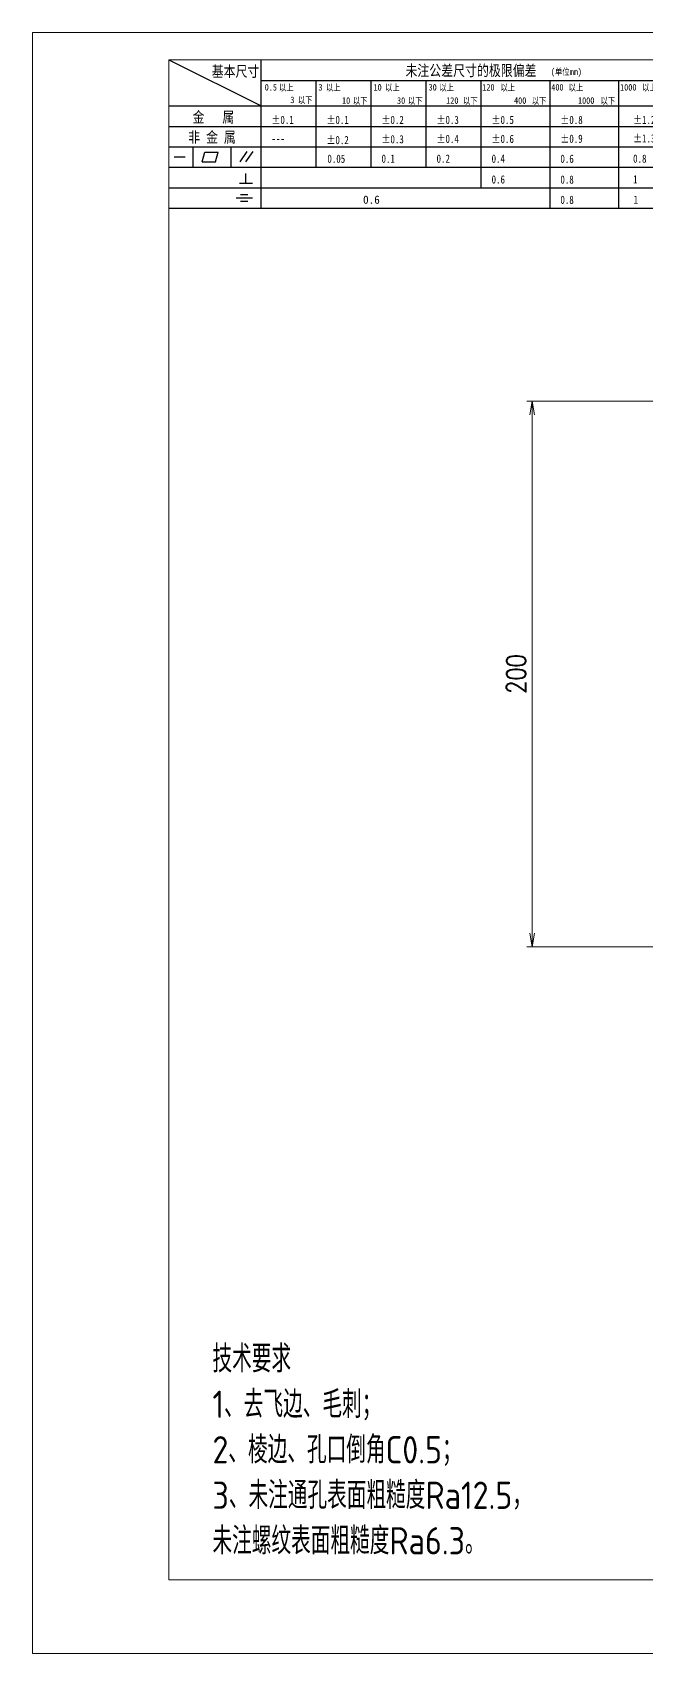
# Model space of a CAD drawing. Header units: millimetres. Extents: x 142029 to 212337, y -20537 to 1533.
# Drawn here: x 142500 to 142725, y 358 to 952 of the extents above; entities that cross this region are included whole.
import ezdxf

# ---------------------------------------------------------------- set-up
doc = ezdxf.new("R2010")
doc.units = ezdxf.units.MM
doc.header["$LTSCALE"] = 0.5
doc.layers.add('图\\M+19E79\\M+195B6\\M+18E9A', color=7, linetype='Continuous')
doc.layers.add('图框', color=7, linetype='Continuous', lineweight=18)
doc.layers.add('标注线', color=3, linetype='Continuous', lineweight=18)
doc.layers.add('打印', color=7, linetype='Continuous', lineweight=15, plot=False)
doc.layers.add('打印-禁用', color=7, linetype='Continuous', lineweight=15, plot=False)
doc.styles.add('DIM', font='romans.shx', dxfattribs={"width": 0.8, "bigfont": 'bigfont.shx'})
doc.styles.add('国标', font='simfang.ttf', dxfattribs={"width": 0.8})
doc.styles.add('机械长仿宋', font='gbenor.shx', dxfattribs={"height": 1, "bigfont": 'gbcbig.shx'})
doc.dimstyles.new('XR 1-2$0', dxfattribs={"dimscale": 2, "dimtxt": 3.5, "dimasz": 2.5, "dimexe": 1, "dimexo": 0.625, "dimgap": 1.2, "dimtad": 1, "dimdsep": 46, "dimtxsty": 'DIM', "dimblk": 'OPEN', "dimcen": 0, "dimclrd": 8, "dimclre": 8, "dimclrt": 2, "dimazin": 2, "dimtfac": 0.5, "dimtmove": 0, "dimatfit": 3, "dimldrblk": 'OPEN', "dimfxl": 0, "dimtolj": 2, "dimlwd": 13, "dimlwe": 13, "dimarcsym": 0})

# ---------------------------------------------------------------- blocks, each defined once
blk = doc.blocks.new('GZDEH零件A3图框V01版')
at = {"layer": '图\\M+19E79\\M+195B6\\M+18E9A', "color": 9}
for p, q in [((2882.49, -1554.46), (2899.37, -1562.92)), ((2899.37, -1581.67), (2899.37, -1554.46)), ((2899.37, -1558.24), (2990.09, -1558.24)), ((2909.45, -1574.17), (2909.45, -1558.24)), ((2919.53, -1574.17), (2919.53, -1558.24)), ((2929.61, -1574.17), (2929.61, -1558.24)), ((2939.69, -1577.92), (2939.69, -1558.24)), ((2952.29, -1581.67), (2952.29, -1558.24)), ((2964.89, -1581.67), (2964.89, -1558.24)), ((2882.49, -1562.92), (2990.09, -1562.92)), ((2882.49, -1566.67), (2990.09, -1566.67)), ((2882.49, -1570.42), (2990.09, -1570.42)), ((2886.92, -1574.12), (2886.92, -1570.42)), ((2893.91, -1574.12), (2893.91, -1570.42)), ((2883.43, -1572.27), (2885.49, -1572.27)), ((2888.59, -1573.16), (2889.07, -1571.37)), ((2888.59, -1573.16), (2891, -1573.16)), ((2889.07, -1571.37), (2891.48, -1571.37)), ((2891, -1573.16), (2891.48, -1571.37)), ((2895.52, -1573.16), (2896.85, -1571.3)), ((2896.6, -1573.16), (2897.94, -1571.3)), ((2882.49, -1574.17), (2990.09, -1574.17)), ((2895.42, -1577.05), (2897.81, -1577.05)), ((2896.58, -1577.05), (2896.58, -1575.28)), ((2882.49, -1577.92), (2990.09, -1577.92)), ((2894.79, -1579.77), (2897.77, -1579.77)), ((2895.57, -1579.17), (2896.92, -1579.17)), ((2882.49, -1581.67), (2990.09, -1581.67)), ((2895.57, -1580.37), (2896.93, -1580.37))]:
    blk.add_line(p, q, dxfattribs=at)
at = {"layer": '图框', "linetype": 'Continuous'}
for p, q in [((2882.49, -1554.46), (2882.49, -1832.96)), ((3272.49, -1554.46), (2882.49, -1554.46)), ((2882.49, -1832.96), (3272.49, -1832.96))]:
    blk.add_line(p, q, dxfattribs=at)
at = {"layer": '打印-禁用', "linetype": 'Continuous'}
for p, q in [((2857.49, -1549.46), (2857.49, -1846.46)), ((3277.49, -1549.46), (2857.49, -1549.46)), ((2857.49, -1846.46), (3277.49, -1846.46))]:
    blk.add_line(p, q, dxfattribs=at)
at = {"layer": '图\\M+19E79\\M+195B6\\M+18E9A', "color": 9, "style": '国标', "width": 0.8}
for s, height, p in [('基本尺寸', 2, (2890.33, -1557.58)), ('未注公差尺寸的极限偏差', 2, (2925.81, -1557.44)), ('30', 1.2, (2930.04, -1560.11)), ('金   属', 2, (2886.82, -1565.98)), ('±0.1', 1.5, (2901.27, -1566.23)), ('±0.1', 1.5, (2911.35, -1566.23)), ('±0.2', 1.5, (2921.43, -1566.23)), ('±0.3', 1.5, (2931.51, -1566.23)), ('±0.5', 1.5, (2941.59, -1566.23)), ('±0.8', 1.5, (2954.19, -1566.23)), ('±1.2', 1.5, (2967.51, -1566.23)), ('非 金 属', 2, (2886.02, -1569.65)), ('±0.3', 1.5, (2921.43, -1569.77)), ('±0.4', 1.5, (2931.51, -1569.71)), ('±0.6', 1.5, (2941.59, -1569.71)), ('±0.9', 1.5, (2954.19, -1569.68)), ('±1.3', 1.5, (2967.51, -1569.62)), ('---', 1.5, (2901.27, -1569.65)), ('±0.2', 1.5, (2911.35, -1569.92)), ('0.1', 1.5, (2921.43, -1573.34)), ('0.2', 1.5, (2931.51, -1573.33)), ('0.4', 1.5, (2941.59, -1573.33)), ('0.6', 1.5, (2954.19, -1573.35)), ('0.8', 1.5, (2967.51, -1573.33)), ('0.6', 1.5, (2941.59, -1577.14)), ('0.8', 1.5, (2954.19, -1577.17)), ('1', 1.5, (2967.51, -1577.12)), ('0.8', 1.5, (2954.19, -1580.87)), ('1', 1.5, (2967.59, -1580.86))]:
    blk.add_text(s, height=height, dxfattribs=at).set_placement(p)
at = {"layer": '图\\M+19E79\\M+195B6\\M+18E9A', "color": 9, "lineweight": 15, "style": '国标', "width": 0.8}
for s, p in [('(单位mm)', (2952.44, -1557.27)), ('0.5', (2900.03, -1560.11)), ('以上', (2902.64, -1560.16)), ('3', (2909.88, -1560.11)), ('以上', (2911.25, -1560.16)), ('10', (2919.96, -1560.11)), ('以上', (2922.09, -1560.16)), ('以上', (2932.02, -1560.16)), ('120', (2939.88, -1560.11)), ('以上', (2943.21, -1560.16)), ('400', (2952.52, -1560.11)), ('以上', (2955.68, -1560.16)), ('1000', (2965.12, -1560.11)), ('以上', (2969.16, -1560.16)), ('3', (2904.73, -1562.41)), ('以下', (2906.1, -1562.46)), ('10', (2914.19, -1562.54)), ('以下', (2916.18, -1562.59)), ('30', (2924.27, -1562.54)), ('以下', (2926.26, -1562.59)), ('120', (2933.26, -1562.54)), ('以下', (2936.34, -1562.59)), ('400', (2945.7, -1562.54)), ('以下', (2948.94, -1562.59)), ('1000', (2957.41, -1562.54)), ('以下', (2961.54, -1562.59))]:
    blk.add_text(s, height=1.2, dxfattribs=at).set_placement(p)
at = {"layer": '图\\M+19E79\\M+195B6\\M+18E9A', "color": 9, "lineweight": 13, "style": '国标'}
blk.add_text('0.6', height=1.5, dxfattribs=at).set_placement((2918.05, -1580.85))
at = {"layer": '图\\M+19E79\\M+195B6\\M+18E9A', "color": 9, "insert": (2911.51, -1573.37), "char_height": 1.5, "width": 5.1982, "attachment_point": 7, "style": '国标'}
blk.add_mtext('0.05', dxfattribs=at)
blk = doc.blocks.new('DEH A3')
at = {"layer": '图框'}
blk.add_blockref('GZDEH零件A3图框V01版', (-2857.49, 1846.46), dxfattribs=at)
blk = doc.blocks.new('_Open')
at = {"color": 0, "linetype": 'ByBlock', "lineweight": -2}
for p, q in [((-1, 0.17), (0, 0)), ((-1, -0.17), (0, 0)), ((0, 0), (-1, 0))]:
    blk.add_line(p, q, dxfattribs=at)
blk = doc.blocks.new('*D28')
at = {"layer": 'Defpoints', "color": 0, "transparency": 16777216}
for p in [(142683.48, 816.84), (142749.84, 816.84), (142749.84, 616.84)]:
    blk.add_point(p, dxfattribs=at)
at = {"layer": '标注线', "color": 8, "lineweight": 13, "transparency": 16777216}
for p, q in [((142748.59, 816.84), (142681.48, 816.84)), ((142683.48, 621.84), (142683.48, 811.84)), ((142748.59, 616.84), (142681.48, 616.84))]:
    blk.add_line(p, q, dxfattribs=at)
at = {"layer": '标注线', "color": 8, "linetype": 'ByBlock', "lineweight": 13, "transparency": 16777216, "xscale": 5, "yscale": 5, "zscale": 5}
for p, rotation in [((142683.48, 816.84), 90), ((142683.48, 616.84), 270)]:
    blk.add_blockref('_Open', p, dxfattribs=dict(at, rotation=rotation))
at = {"layer": '标注线', "color": 2, "transparency": 16777216, "insert": (142677.58, 716.84), "char_height": 7, "attachment_point": 5, "rotation": 90, "style": 'DIM'}
blk.add_mtext('\\A2;200', dxfattribs=at)

msp = doc.modelspace()

# ---------------------------------------------------------------- linework, layer by layer
at = {"layer": '打印'}
msp.add_lwpolyline([(142500.375, 951.912), (143340.375, 951.912), (143340.375, 357.912), (142500.375, 357.912)], close=True, dxfattribs=at)

# ---------------------------------------------------------------- block references
at = {"layer": '图框', "xscale": 2, "yscale": 2, "zscale": 2}
msp.add_blockref('DEH A3', (142500.375, 357.912), dxfattribs=at)

# ---------------------------------------------------------------- texts
at = {"layer": '标注线', "color": 2, "insert": (142566.323, 394.249), "char_height": 10, "width": 229.64922, "attachment_point": 7, "style": '机械长仿宋'}
msp.add_mtext('\\A2;技术要求\\P1、去飞边、毛刺；\\P2、棱边、孔口倒角C0.5；\\P3、未注通孔表面粗糙度Ra12.5，\\P未注螺纹表面粗糙度Ra6.3。\\P', dxfattribs=at)

# ---------------------------------------------------------------- dimensions: what is measured, and where the dimension line sits
at = {"layer": '标注线'}
dim = msp.add_linear_dim(base=(142683.485, 816.842), p1=(142749.838, 616.842), p2=(142749.838, 816.842), angle=90, dimstyle='XR 1-2$0', dxfattribs=at)
dim.commit()
dim.dimension.update_dxf_attribs({"geometry": '*D28', "text_midpoint": (142677.585, 716.842)})

doc.saveas('drawing.dxf')
